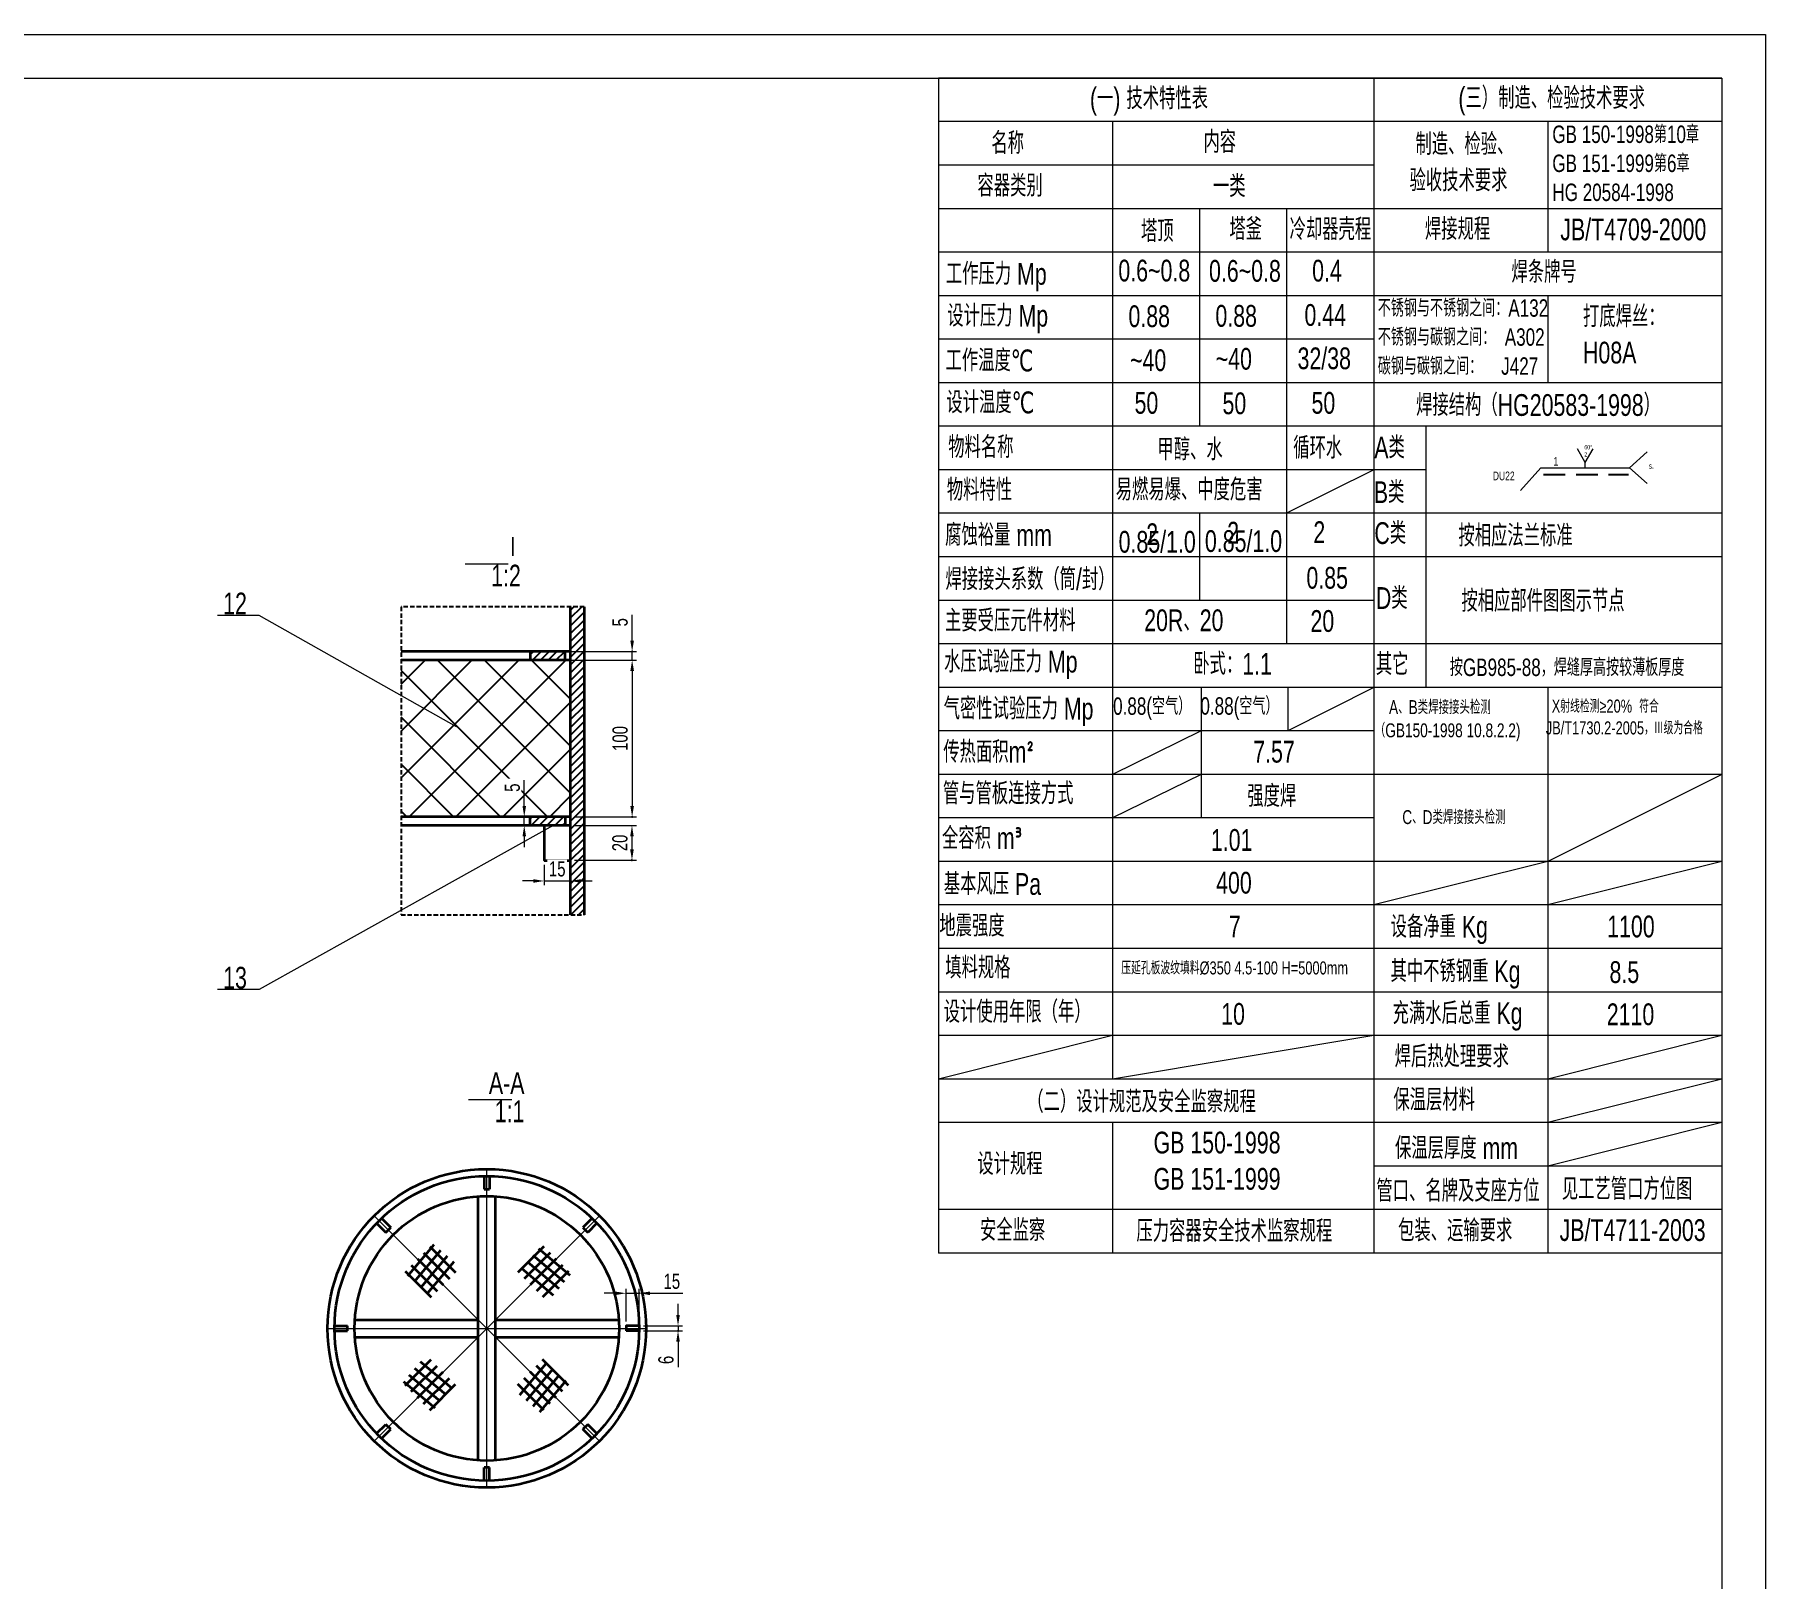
# Model space of a CAD drawing. Header units: millimetres. Extents: x -994 to 3211, y 1613 to 7558.
# Drawn here: x 1222 to 3211, y 5784 to 7558 of the extents above; entities that cross this region are included whole.
import ezdxf

# ---------------------------------------------------------------- set-up
doc = ezdxf.new("R2010")
doc.units = ezdxf.units.MM
doc.header["$LTSCALE"] = 10
doc.linetypes.add('ACAD_ISO10W100', pattern=[18.7, 12, -3, 0.7, -3])
doc.linetypes.add('DASHED', pattern=[0.75, 0.5, -0.25])
for name, color, linetype, lineweight in [('中心线', 1, 'ACAD_ISO10W100', 18), ('实线层', 2, 'Continuous', 35), ('标注', 7, 'Continuous', 18), ('细实线', 7, 'Continuous', 18)]:
    doc.layers.add(name, color=color, linetype=linetype, lineweight=lineweight)
doc.layers.add('剖面线层', color=5, linetype='Continuous')
doc.layers.add('虚线层', color=6, linetype='DASHED')
doc.styles.add('HGCAD', font='HGCAD.SHX', dxfattribs={"width": 0.75, "bigfont": 'HZTXT.SHX'})
doc.dimstyles.new('HGCAD$0', dxfattribs={"dimtxt": 3.5, "dimasz": 2.5, "dimexe": 1, "dimexo": 1, "dimgap": 1, "dimtad": 1, "dimdec": 1, "dimdsep": 46, "dimtxsty": 'HGCAD', "dimcen": 0, "dimclrd": 130, "dimclre": 130, "dimclrt": 3, "dimadec": 1, "dimazin": 0, "dimtfac": 0.714286, "dimtmove": 0, "dimatfit": 1, "dimfxl": 0, "dimtzin": 0, "dimlwd": -1, "dimlwe": -1, "dimarcsym": 0})

# ---------------------------------------------------------------- blocks, each defined once
blk = doc.blocks.new('HGCAD#HGTFTK~A0Z~HGCAD图框')
at = {"layer": '细实线', "color": 7}
blk.add_lwpolyline([(10, -10), (-831, -10), (-831, 1179), (10, 1179)], close=True, dxfattribs=at)
at = {"layer": '细实线', "color": 2}
blk.add_lwpolyline([(0, 0), (-806, 0), (-806, 1169), (0, 1169)], close=True, dxfattribs=at)
blk = doc.blocks.new('*D86')
at = {"color": 0, "ltscale": 5}
for p in [(1837.8, 6839), (1837.8, 6659), (1908.9, 6659)]:
    blk.add_point(p, dxfattribs=at)
at = {"layer": '标注', "color": 130, "ltscale": 5}
for p, q in [((1842.8, 6839), (1913.9, 6839)), ((1842.8, 6659), (1913.9, 6659))]:
    blk.add_line(p, q, dxfattribs=at)
at = {"layer": '标注', "color": 4, "ltscale": 5}
blk.add_line((1908.9, 6826.5), (1908.9, 6671.5), dxfattribs=at)
for points in [[(1906.8, 6826.5), (1911, 6826.5), (1908.9, 6839)], [(1906.8, 6671.5), (1911, 6671.5), (1908.9, 6659)]]:
    blk.add_solid(points, dxfattribs=at)
at = {"layer": '标注', "color": 3, "ltscale": 5, "insert": (1895.1, 6749), "char_height": 17.5, "attachment_point": 5, "rotation": 90, "style": 'HGCAD', "bg_fill": 3, "box_fill_scale": 1.1, "bg_fill_color": 256, "bg_fill_true_color": 13158600, "bg_fill_transparency": 597}
blk.add_mtext('100', dxfattribs=at)
blk = doc.blocks.new('*D87')
at = {"color": 0, "ltscale": 5}
for p in [(1831.8, 6849), (1908.9, 6849), (1831.8, 6839)]:
    blk.add_point(p, dxfattribs=at)
at = {"layer": '标注', "color": 4, "ltscale": 5}
for p, q in [((1908.9, 6861.5), (1908.9, 6891)), ((1908.9, 6839), (1908.9, 6849)), ((1908.9, 6826.5), (1908.9, 6814))]:
    blk.add_line(p, q, dxfattribs=at)
at = {"layer": '标注', "color": 130, "ltscale": 5}
for p, q in [((1836.8, 6849), (1913.9, 6849)), ((1836.8, 6839), (1913.9, 6839))]:
    blk.add_line(p, q, dxfattribs=at)
at = {"layer": '标注', "color": 4, "ltscale": 5}
for points in [[(1906.8, 6861.5), (1911, 6861.5), (1908.9, 6849)], [(1906.8, 6826.5), (1911, 6826.5), (1908.9, 6839)]]:
    blk.add_solid(points, dxfattribs=at)
at = {"layer": '标注', "color": 3, "ltscale": 5, "insert": (1895.1, 6882.5), "char_height": 17.5, "attachment_point": 5, "rotation": 90, "style": 'HGCAD', "bg_fill": 3, "box_fill_scale": 1.1, "bg_fill_color": 256, "bg_fill_true_color": 13158600, "bg_fill_transparency": 337}
blk.add_mtext('5', dxfattribs=at)
blk = doc.blocks.new('*D88')
at = {"color": 0, "ltscale": 5}
for p in [(1784.9, 6659), (1784.9, 6659), (1784.9, 6649)]:
    blk.add_point(p, dxfattribs=at)
at = {"layer": '标注', "color": 4, "ltscale": 5}
for p, q in [((1784.9, 6671.5), (1784.9, 6701)), ((1784.9, 6649), (1784.9, 6659)), ((1784.9, 6636.5), (1784.9, 6624))]:
    blk.add_line(p, q, dxfattribs=at)
for points in [[(1782.9, 6671.5), (1787, 6671.5), (1784.9, 6659)], [(1782.9, 6636.5), (1787, 6636.5), (1784.9, 6649)]]:
    blk.add_solid(points, dxfattribs=at)
at = {"layer": '标注', "color": 3, "ltscale": 5, "insert": (1771.2, 6692.5), "char_height": 17.5, "attachment_point": 5, "rotation": 90, "style": 'HGCAD', "bg_fill": 3, "box_fill_scale": 1.1, "bg_fill_color": 256, "bg_fill_true_color": 13158600, "bg_fill_transparency": 1892}
blk.add_mtext('5', dxfattribs=at)
blk = doc.blocks.new('*D89')
at = {"color": 0, "ltscale": 5}
for p in [(1837.8, 6649), (1837.8, 6609)]:
    blk.add_point(p, dxfattribs=at)
at = {"layer": '标注', "color": 130, "ltscale": 5}
for p, q in [((1842.8, 6649), (1913.7, 6649)), ((1842.8, 6609), (1913.7, 6609))]:
    blk.add_line(p, q, dxfattribs=at)
at = {"layer": '标注', "color": 4, "ltscale": 5}
blk.add_line((1908.7, 6636.5), (1908.7, 6621.5), dxfattribs=at)
for points in [[(1906.6, 6636.5), (1910.7, 6636.5), (1908.7, 6649)], [(1906.6, 6621.5), (1910.7, 6621.5), (1908.7, 6609)]]:
    blk.add_solid(points, dxfattribs=at)
at = {"layer": '标注', "color": 3, "ltscale": 5, "insert": (1894.9, 6629), "char_height": 17.5, "attachment_point": 5, "rotation": 90, "style": 'HGCAD', "bg_fill": 3, "box_fill_scale": 1.1, "bg_fill_color": 256, "bg_fill_true_color": 13158600, "bg_fill_transparency": 652}
blk.add_mtext('20', dxfattribs=at)
at = {"color": 0, "ltscale": 5}
blk.add_point((1908.7, 6609), dxfattribs=at)
blk = doc.blocks.new('*D90')
at = {"layer": '标注', "color": 130, "ltscale": 5}
for p, q in [((1807.8, 6604), (1807.8, 6580.3)), ((1837.8, 6604), (1837.8, 6580.3))]:
    blk.add_line(p, q, dxfattribs=at)
at = {"layer": '标注', "color": 4, "ltscale": 5}
for p, q in [((1795.3, 6585.3), (1782.8, 6585.3)), ((1807.8, 6585.3), (1837.8, 6585.3)), ((1850.3, 6585.3), (1862.8, 6585.3))]:
    blk.add_line(p, q, dxfattribs=at)
for points in [[(1795.3, 6587.4), (1795.3, 6583.2), (1807.8, 6585.3)], [(1850.3, 6587.4), (1850.3, 6583.2), (1837.8, 6585.3)]]:
    blk.add_solid(points, dxfattribs=at)
at = {"layer": '标注', "color": 3, "ltscale": 5, "insert": (1822.8, 6599.1), "char_height": 17.5, "attachment_point": 5, "style": 'HGCAD', "bg_fill": 3, "box_fill_scale": 1.1, "bg_fill_color": 256, "bg_fill_true_color": 13158600, "bg_fill_transparency": 517}
blk.add_mtext('15', dxfattribs=at)
at = {"color": 0, "ltscale": 5}
for p in [(1807.8, 6609), (1837.8, 6609), (1837.8, 6585.3)]:
    blk.add_point(p, dxfattribs=at)
blk = doc.blocks.new('*D104')
at = {"color": 0, "ltscale": 5}
for p in [(1916.9, 6074.3), (1916.9, 6068.3), (1961.6, 6068.3)]:
    blk.add_point(p, dxfattribs=at)
at = {"layer": '标注', "color": 4, "ltscale": 5}
for p, q in [((1961.6, 6086.8), (1961.6, 6099.3)), ((1961.6, 6074.3), (1961.6, 6068.3)), ((1961.6, 6055.8), (1961.6, 6026.7))]:
    blk.add_line(p, q, dxfattribs=at)
at = {"layer": '标注', "color": 130, "ltscale": 5}
for p, q in [((1921.9, 6074.3), (1966.6, 6074.3)), ((1921.9, 6068.3), (1966.6, 6068.3))]:
    blk.add_line(p, q, dxfattribs=at)
at = {"layer": '标注', "color": 4, "ltscale": 5}
for points in [[(1959.5, 6086.8), (1963.7, 6086.8), (1961.6, 6074.3)], [(1959.5, 6055.8), (1963.7, 6055.8), (1961.6, 6068.3)]]:
    blk.add_solid(points, dxfattribs=at)
at = {"layer": '标注', "color": 3, "ltscale": 5, "insert": (1947.8, 6035), "char_height": 17.5, "attachment_point": 5, "rotation": 90, "style": 'HGCAD', "bg_fill": 3, "box_fill_scale": 1.1, "bg_fill_color": 256, "bg_fill_true_color": 13158600, "bg_fill_transparency": 897}
blk.add_mtext('6', dxfattribs=at)
blk = doc.blocks.new('*D105')
at = {"color": 0, "ltscale": 5}
for p in [(1916.9, 6111.6), (1901.9, 6074.3), (1916.9, 6074.3)]:
    blk.add_point(p, dxfattribs=at)
at = {"layer": '标注', "color": 4, "ltscale": 5}
for p, q in [((1889.4, 6111.6), (1876.9, 6111.6)), ((1901.9, 6111.6), (1916.9, 6111.6)), ((1929.4, 6111.6), (1967, 6111.6))]:
    blk.add_line(p, q, dxfattribs=at)
at = {"layer": '标注', "color": 130, "ltscale": 5}
for p, q in [((1901.9, 6079.3), (1901.9, 6116.6)), ((1916.9, 6079.3), (1916.9, 6116.6))]:
    blk.add_line(p, q, dxfattribs=at)
at = {"layer": '标注', "color": 4, "ltscale": 5}
for points in [[(1889.4, 6113.6), (1889.4, 6109.5), (1901.9, 6111.6)], [(1929.4, 6113.6), (1929.4, 6109.5), (1916.9, 6111.6)]]:
    blk.add_solid(points, dxfattribs=at)
at = {"layer": '标注', "color": 3, "ltscale": 5, "insert": (1954.5, 6125.3), "char_height": 17.5, "attachment_point": 5, "style": 'HGCAD', "bg_fill": 3, "box_fill_scale": 1.1, "bg_fill_color": 256, "bg_fill_true_color": 13158600, "bg_fill_transparency": 62}
blk.add_mtext('15', dxfattribs=at)

msp = doc.modelspace()

# ---------------------------------------------------------------- hatches: boundary and pattern name
at = {"layer": '剖面线层'}
h = msp.add_hatch(dxfattribs=at)
h.set_pattern_fill('ANSI31', color=256, scale=2, style=0)
h.set_pattern_definition([(45, (-1152.919, 2342.739), (-4.490128, 4.490128), [])])
h.paths.add_polyline_path([(1837.81, 6546.27), (1853.81, 6546.27), (1853.81, 6900.21), (1837.81, 6900.21)])
h = msp.add_hatch(dxfattribs=at)
h.set_pattern_fill('ANSI31', color=256, scale=2, style=0)
h.set_pattern_definition([(45, (-3389.6365, -2835.211), (-4.490128, 4.490128), [])])
h.paths.add_polyline_path([(1831.81, 6838.98), (1831.81, 6848.98), (1791.81, 6848.98), (1791.81, 6838.98)])
h.paths.add_polyline_path([(1831.81, 6658.98), (1791.81, 6658.98), (1791.81, 6648.98), (1831.81, 6648.98)])
h = msp.add_hatch(dxfattribs=at)
h.set_pattern_fill('ANSI37', color=256, scale=12, style=0)
h.set_pattern_definition([(45, (-1339.193, -2690.828), (-26.94077, 26.94077), []), (135, (-1339.193, -2690.828), (-26.94077, -26.94077), [])])
h.paths.add_polyline_path([(1643.35, 6838.98), (1643.35, 6658.98), (1837.81, 6658.98), (1837.81, 6838.98)])

# ---------------------------------------------------------------- linework, layer by layer
at = {"layer": '中心线', "ltscale": 5}
for p, q in [((1741.92, 5888.25), (1741.92, 6254.25)), ((1612.52, 6200.66), (1871.32, 5941.85)), ((1612.52, 5941.85), (1871.32, 6200.66)), ((1558.92, 6071.25), (1924.92, 6071.25))]:
    msp.add_line(p, q, dxfattribs=at)
at = {"layer": '实线层'}
for p, q in [((1837.81, 6900.21), (1837.81, 6546.27)), ((1853.81, 6900.21), (1853.81, 6546.27)), ((1837.81, 6848.98), (1643.35, 6848.98)), ((1791.81, 6848.98), (1791.81, 6838.98)), ((1831.81, 6838.98), (1831.81, 6848.98)), ((1837.81, 6838.98), (1643.35, 6838.98)), ((1837.81, 6658.98), (1643.35, 6658.98)), ((1837.81, 6648.98), (1643.35, 6648.98)), ((1791.81, 6648.98), (1791.81, 6658.98)), ((1807.81, 6648.98), (1807.81, 6608.98)), ((1831.81, 6658.98), (1831.81, 6648.98)), ((1807.81, 6608.98), (1837.81, 6608.98))]:
    msp.add_line(p, q, dxfattribs=at)
at = {"layer": '实线层', "ltscale": 5}
for p, q in [((1738.92, 6246.25), (1738.92, 6231.25)), ((1744.92, 6246.25), (1744.92, 6231.25)), ((1738.92, 6231.25), (1744.92, 6231.25)), ((1731.92, 5919.58), (1731.92, 6222.74)), ((1751.92, 5919.58), (1751.92, 6222.74)), ((1615.35, 6192.17), (1625.95, 6181.56)), ((1621, 6197.83), (1631.61, 6187.22)), ((1625.95, 6181.56), (1631.61, 6187.22)), ((1862.83, 6197.83), (1852.23, 6187.22)), ((1852.23, 6187.22), (1857.88, 6181.56)), ((1868.49, 6192.17), (1857.88, 6181.56)), ((1681.03, 6167.11), (1650.66, 6131.12)), ((1676.32, 6165.14), (1706.1, 6135.35)), ((1807.52, 6165.14), (1777.73, 6135.35)), ((1688.67, 6160.67), (1658.31, 6124.67)), ((1662.18, 6151), (1691.96, 6121.21)), ((1696.32, 6154.22), (1665.95, 6118.22)), ((1669.25, 6158.07), (1699.03, 6128.28)), ((1703.96, 6147.77), (1673.59, 6111.77)), ((1814.59, 6158.07), (1784.8, 6128.28)), ((1824.88, 6116.85), (1788.88, 6147.22)), ((1821.66, 6151), (1791.87, 6121.21)), ((1831.33, 6124.5), (1795.33, 6154.86)), ((1837.78, 6132.14), (1801.78, 6162.51)), ((1648.03, 6136.85), (1677.82, 6107.07)), ((1655.11, 6143.92), (1684.89, 6114.14)), ((1818.43, 6109.21), (1782.44, 6139.58)), ((1828.73, 6143.92), (1798.94, 6114.14)), ((1835.8, 6136.85), (1806.01, 6107.07)), ((1566.92, 6074.25), (1581.92, 6074.25)), ((1566.92, 6068.25), (1581.92, 6068.25)), ((1581.92, 6068.25), (1581.92, 6074.25)), ((1590.43, 6081.25), (1731.92, 6081.25)), ((1751.92, 6081.25), (1893.4, 6081.25)), ((1901.92, 6074.25), (1901.92, 6068.25)), ((1916.92, 6074.25), (1901.92, 6074.25)), ((1916.92, 6068.25), (1901.92, 6068.25)), ((1590.43, 6061.25), (1731.92, 6061.25)), ((1751.92, 6061.25), (1893.4, 6061.25)), ((1648.03, 6005.66), (1677.82, 6035.44)), ((1655.11, 5998.58), (1684.89, 6028.37)), ((1658.95, 6025.66), (1694.95, 5995.29)), ((1665.4, 6033.3), (1701.4, 6002.93)), ((1779.87, 5994.74), (1810.24, 6030.74)), ((1828.73, 5998.58), (1798.94, 6028.37)), ((1835.8, 6005.66), (1806.01, 6035.44)), ((1646.06, 6010.37), (1682.05, 5980)), ((1652.51, 6018.01), (1688.5, 5987.64)), ((1662.18, 5991.51), (1691.96, 6021.3)), ((1669.25, 5984.44), (1699.03, 6014.23)), ((1676.32, 5977.37), (1706.1, 6007.16)), ((1807.52, 5977.37), (1777.73, 6007.16)), ((1814.59, 5984.44), (1784.8, 6014.23)), ((1787.52, 5988.29), (1817.88, 6024.29)), ((1821.66, 5991.51), (1791.87, 6021.3)), ((1795.16, 5981.84), (1825.53, 6017.84)), ((1802.8, 5975.39), (1833.17, 6011.39)), ((1615.35, 5950.34), (1625.95, 5960.95)), ((1621, 5944.68), (1631.61, 5955.29)), ((1631.61, 5955.29), (1625.95, 5960.95)), ((1857.88, 5960.95), (1852.23, 5955.29)), ((1862.83, 5944.68), (1852.23, 5955.29)), ((1868.49, 5950.34), (1857.88, 5960.95)), ((1738.92, 5896.25), (1738.92, 5911.25)), ((1744.92, 5911.25), (1738.92, 5911.25)), ((1744.92, 5896.25), (1744.92, 5911.25))]:
    msp.add_line(p, q, dxfattribs=at)
for radius in [183, 175, 152]:
    msp.add_circle((1741.92, 6071.25), radius, dxfattribs=at)
at = {"layer": '标注', "ltscale": 5}
for p, q in [((1716.91, 6949.52), (1766.62, 6949.52)), ((1480.54, 6890.37), (1432.58, 6890.37)), ((1707.27, 6762.33), (1480.54, 6890.37)), ((1480.54, 6460.42), (1432.58, 6460.42)), ((1720.97, 6334.03), (1770.67, 6334.03))]:
    msp.add_line(p, q, dxfattribs=at)
at = {"layer": '细实线', "ltscale": 5}
for p, q in [((3160.86, 7507.68), (2260.86, 7507.68)), ((3160.86, 7457.68), (2260.86, 7457.68)), ((2760.86, 7407.68), (2260.86, 7407.68)), ((3160.86, 7357.68), (2260.86, 7357.68)), ((3160.86, 7307.68), (2260.86, 7307.68)), ((3160.86, 7257.68), (2260.86, 7257.68)), ((2760.86, 7207.68), (2260.86, 7207.68)), ((3160.86, 7157.68), (2260.86, 7157.68)), ((3160.86, 7107.68), (2260.86, 7107.68)), ((3003.93, 7066.03), (2994.82, 7081.8)), ((3003.93, 7066.03), (3013.04, 7081.8)), ((2929.47, 7033.82), (2953.05, 7060.08)), ((2953.05, 7060.08), (3054.81, 7060.08)), ((3003.93, 7060.08), (3003.93, 7066.03)), ((3054.81, 7060.08), (3075.02, 7078.26)), ((3054.81, 7060.08), (3075.02, 7041.9)), ((2820.86, 7057.68), (2260.86, 7057.68)), ((2760.86, 7057.68), (2660.86, 7007.68)), ((3160.86, 7007.68), (2260.86, 7007.68)), ((3160.86, 6957.68), (2260.86, 6957.68)), ((2760.86, 6907.68), (2260.86, 6907.68)), ((3160.86, 6857.68), (2260.86, 6857.68)), ((3160.86, 6807.68), (2260.86, 6807.68)), ((2760.86, 6807.68), (2662.02, 6757.68)), ((2760.86, 6757.68), (2260.86, 6757.68)), ((2562.81, 6757.68), (2460.86, 6707.68)), ((3160.86, 6707.68), (2260.86, 6707.68)), ((2562.81, 6707.68), (2460.86, 6657.68)), ((3160.86, 6707.68), (2960.86, 6607.68)), ((2760.86, 6657.68), (2260.86, 6657.68)), ((3160.86, 6607.68), (2260.86, 6607.68)), ((2960.86, 6607.68), (2760.86, 6557.68)), ((3160.86, 6607.68), (2960.86, 6557.68)), ((3160.86, 6557.68), (2260.86, 6557.68)), ((3160.86, 6507.68), (2260.86, 6507.68)), ((3160.86, 6457.68), (2260.86, 6457.68)), ((3160.86, 6407.68), (2260.86, 6407.68)), ((2460.86, 6407.68), (2260.86, 6357.68)), ((2760.86, 6407.68), (2460.86, 6357.68)), ((3160.86, 6407.68), (2960.86, 6357.68)), ((3160.86, 6357.68), (2260.86, 6357.68)), ((3160.86, 6357.68), (2960.86, 6307.68)), ((3160.86, 6307.68), (2260.86, 6307.68)), ((3160.86, 6307.68), (2960.86, 6257.68)), ((3160.86, 6257.68), (2760.86, 6257.68)), ((3160.86, 6207.68), (2260.86, 6207.68)), ((3160.86, 6157.68), (2260.86, 6157.68))]:
    msp.add_line(p, q, dxfattribs=at)
at = {"layer": '细实线', "color": 4, "ltscale": 5}
for p, q in [((2260.86, 7507.68), (2260.86, 6157.68)), ((2760.86, 7507.68), (2760.86, 6157.68)), ((3160.86, 7507.68), (3160.86, 6157.68)), ((2460.86, 7457.68), (2460.86, 6357.68)), ((2960.86, 7457.68), (2960.86, 7307.68)), ((2460.86, 7357.68), (2460.86, 7107.68)), ((2560.86, 7357.68), (2560.86, 7107.68)), ((2660.86, 7357.68), (2660.86, 6857.68)), ((2960.86, 7257.68), (2960.86, 7157.68)), ((2820.86, 7107.68), (2820.86, 6807.68)), ((2560.86, 7007.68), (2560.86, 6907.68)), ((2562.81, 6807.68), (2562.81, 6657.68)), ((2662.02, 6807.68), (2662.02, 6757.68)), ((2960.86, 6807.68), (2960.86, 6157.68)), ((2460.86, 6307.68), (2460.86, 6157.68))]:
    msp.add_line(p, q, dxfattribs=at)
at = {"layer": '虚线层', "ltscale": 5}
msp.add_line((2955.8, 7052.27), (3053.7, 7052.27), dxfattribs=at)
at = {"layer": '虚线层'}
for p, q in [((1853.81, 6900.21), (1643.35, 6900.21)), ((1643.35, 6900.21), (1643.35, 6546.27)), ((1643.35, 6546.27), (1853.81, 6546.27))]:
    msp.add_line(p, q, dxfattribs=at)

# ---------------------------------------------------------------- block references
at = {"ltscale": 5, "xscale": 5, "yscale": 5, "zscale": 5}
msp.add_blockref('HGCAD#HGTFTK~A0Z~HGCAD图框', (3160.86, 1662.68), dxfattribs=at)

# ---------------------------------------------------------------- texts
at = {"layer": '标注', "ltscale": 5, "char_height": 25, "width": 74.8588, "style": 'HGCAD'}
for s, insert, attachment_point in [('{\\C0;Ⅰ}', (1781.12, 6981.11), 3), ('{\\C0;1:2}', (1781.02, 6948.63), 3), ('\\pi26.612;12', (1412.38, 6916.6), 1), ('\\pi26.612;13', (1412.38, 6486.66), 1), ('{\\C0;A-A}', (1785.17, 6365.61), 3), ('{\\C0;1:1}', (1785.07, 6333.14), 3)]:
    msp.add_mtext(s, dxfattribs=dict(at, insert=insert, attachment_point=attachment_point))
at = {"layer": '细实线', "ltscale": 5, "style": 'HGCAD'}
for s, insert, char_height, width, attachment_point in [('(一) 技术特性表', (2434.82, 7496.97), 25, 153.757, 1), ('(三）制造、检验技术要求', (2858.12, 7497.35), 25, 213.9403, 1), ('名称', (2321.57, 7445.59), 25, 100, 1), ('内容', (2565.24, 7446.89), 25, 100, 1), ('GB 150-1998第10章\\PGB 151-1999第6章\\PHG 20584-1998', (2966.06, 7453.19), 20, 300, 1), ('容器类别', (2305.59, 7396.65), 25, 100, 1), ('一类', (2576.14, 7396.04), 25, 100, 1), ('塔顶', (2493.43, 7344.51), 25, 100, 1), ('塔釜', (2595.05, 7346.68), 25, 100, 1), ('冷却器壳程', (2664.18, 7346.57), 25, 100, 1), ('焊接规程', (2819.67, 7346.79), 25, 152.7116, 1), ('JB/T4709-2000', (3059.13, 7333.69), 25, 200, 5), ('工作压力 Mp', (2269.31, 7295.3), 25, 127.8517, 1), ('焊条牌号', (2919.12, 7297.5), 25, 152.7116, 1), ('设计压力 Mp', (2270.95, 7247.19), 25, 127.8517, 1), ('不锈钢与不锈钢之间：A132\\P不锈钢与碳钢之间：  A302\\P碳钢与碳钢之间：    J427', (2765.52, 7253.55), 20, 200, 1), ('打底焊丝：\\PH08A', (3001.34, 7246.52), 25, 152.7116, 1), ('工作温度℃', (2268.92, 7195.87), 25, 127.8517, 1), ('设计温度℃', (2269.89, 7147.65), 25, 127.8517, 1), ('焊接结构（HG20583-1998）', (2809.59, 7144.63), 25, 304.0338, 1), ('物料名称', (2272.05, 7096.17), 25, 127.8517, 1), ('60°\\P2', (3002.85, 7086.15), 5, 17.8762, 1), ('1', (2967.43, 7072.44), 10, 17.8762, 1), ('S{\\H0.4x;A}', (3076.77, 7063.79), 5, 17.8762, 1), ('物料特性', (2270.44, 7047.13), 25, 127.8517, 1), ('DU22', (2897.7, 7055.66), 10, 17.8762, 1), ('腐蚀裕量 mm', (2268.49, 6995.3), 25, 127.8517, 1), ('焊接接头系数（筒/封）', (2268.85, 6944.45), 25, 198.0686, 1), ('主要受压元件材料', (2268.33, 6896.89), 25, 152.7116, 1), ('水压试验压力 Mp', (2267.27, 6849.76), 25, 163.9211, 1), ('按GB985-88，焊缝厚高按较薄板厚度', (2983.06, 6830.45), 20, 453.2792, 5), ('气密性试验压力 Mp', (2266.8, 6795.79), 25, 183.2848, 1), ('传热面积m{\\fISOCPEUR|b0|i0|c0|p34;²}', (2266.36, 6746.03), 25, 163.9211, 1), ('管与管板连接方式', (2265.89, 6698.42), 25, 152.7116, 1), ('全容积 m{\\fISOCPEUR|b0|i0|c0|p34;³}', (2264.8, 6646.98), 25, 152.7116, 1), ('基本风压 Pa', (2266.94, 6594.33), 25, 152.7116, 1), ('  地震强度', (2248.19, 6546.34), 25, 152.7116, 1), ('设备净重 Kg', (2780.26, 6545.21), 25, 152.7116, 1), ('填料规格', (2268.63, 6498.23), 25, 152.7116, 1), ('其中不锈钢重 Kg', (2780.2, 6494.07), 25, 152.7116, 1), ('设计使用年限（年）', (2266.87, 6447.42), 25, 164.4821, 1), ('充满水后总重 Kg', (2782.54, 6445.81), 25, 152.7116, 1), ('焊后热处理要求', (2784.87, 6396.12), 25, 152.7116, 1), ('（二）设计规范及安全监察规程', (2362.91, 6344.19), 25, 270.9312, 1), ('保温层材料', (2783.47, 6346.42), 25, 152.7116, 1), ('GB 150-1998\\PGB 151-1999', (2507.94, 6297.23), 25, 300, 1), ('保温层厚度 mm', (2785.3, 6290.92), 25, 152.7116, 1), ('设计规程', (2305.45, 6272.66), 25, 152.7116, 1), ('管口、名牌及支座方位', (2763.95, 6241.76), 25, 199.5342, 1), ('见工艺管口方位图', (2977, 6243.9), 25, 152.7116, 1), ('安全监察', (2308.52, 6196.61), 25, 152.7116, 1), ('压力容器安全技术监察规程', (2488.27, 6195.63), 25, 233.3409, 1), ('包装、运输要求', (2788.84, 6196.2), 25, 152.7116, 1), ('JB/T4711-2003', (3058.33, 6184.01), 25, 200, 5)]:
    msp.add_mtext(s, dxfattribs=dict(at, insert=insert, char_height=char_height, width=width, attachment_point=attachment_point))
at = {"layer": '细实线', "color": 4, "ltscale": 5, "attachment_point": 1, "style": 'HGCAD'}
for s, insert, char_height, width in [('{\\C256;   制造、检验、\\P  验收技术要求}', (2788.38, 7444.35), 25, 229.1873), ('{\\C256;0.6~0.8}', (2467.51, 7299.08), 25, 100), ('{\\C256;0.6~0.8}', (2571.66, 7298.75), 25, 100), ('{\\C256;   0.4}', (2669.69, 7298.98), 25, 100), ('{\\C256;   0.88}', (2458.64, 7246.62), 25, 100), ('{\\C256;   0.88}', (2558.57, 7247.05), 25, 100), ('{\\C256;   0.44}', (2660.87, 7248.05), 25, 100), ('{\\C256;   32/38}', (2652.93, 7198.26), 25, 100), ('{\\C256;   ~40}', (2460.5, 7196.07), 25, 100), ('{\\C256;   ~40}', (2558.91, 7197.72), 25, 100), ('{\\C256;    50}', (2458.83, 7147.12), 25, 100), ('{\\C256;    50}', (2559.89, 7146.57), 25, 100), ('{\\C256;    50}', (2662.15, 7147.12), 25, 100), ('{\\C256;    甲醇、水}', (2485.08, 7093.67), 25, 196.9475), ('{\\C256;    循环水}', (2641.12, 7095.5), 25, 100), ('{\\C256;    A类}', (2734.28, 7095.82), 25, 100), ('{\\C256;    易燃易爆、中度危害}', (2437.16, 7047.47), 25, 215.4256), ('{\\C256;    B类}', (2733.7, 7044.48), 25, 100), ('{\\C256;    C类}', (2734.38, 6997.46), 25, 100), ('{\\C256;    0.85/1.0}', (2467.79, 6987.47), 25, 100), ('{\\C256;    2}', (2472.3, 6996.14), 25, 100), ('{\\C256;    0.85/1.0}', (2566.95, 6988.3), 25, 100), ('{\\C256;    2}', (2565.3, 6997.93), 25, 100), ('{\\C256;    2}', (2664.26, 6998.53), 25, 100), ('{\\C256;    按相应法兰标准}', (2830.95, 6994.59), 25, 337.1683), ('{\\C256;   0.85}', (2663.12, 6946.14), 25, 100), ('{\\C256;    D类}', (2736.08, 6922.86), 25, 100), ('{\\C256;    按相应部件图图示节点}', (2834.38, 6919.64), 25, 337.1683), ('{\\C256; 20R、20}', (2490.39, 6897.28), 25, 100), ('{\\C256;    20}', (2660.96, 6896.47), 25, 100), ('{\\C256;    卧式：1.1}', (2526.31, 6847.28), 25, 137.4413), ('{\\C256;    其它}', (2736.1, 6846.78), 25, 100), ('{\\C256;    \\H0.8x;0.88(空气）}', (2434.21, 6796.2), 25, 156.4425), ('{\\C256;    \\H0.8x;0.88(空气）}', (2534.51, 6796.34), 25, 156.4425), ('{\\C256;        \\H0.64x;A、B类焊接接头检测\\H1.5625x;\\P\\H0.8x;       \\H0.8x;（GB150-1998 10.8.2.2)}', (2723.96, 6793.03), 25, 337.1683), ('{\\C256;     \\H0.6x;X射线检测≥20%  符合\\H1.6667x;\\P\\H0.8x;     \\H0.75x;JB/T1730.2-2005，Ⅲ级为合格}', (2931.31, 6793.69), 25, 337.1683), ('{\\C256;    7.57}', (2595.2, 6746.3), 25, 100), ('{\\C256;    强度焊}', (2588.32, 6695.43), 25, 100), ('{\\C256;    1.01}', (2546.54, 6644.91), 25, 100), ('{\\C256;    400}', (2552.56, 6595.79), 25, 100), ('{\\C256;     7}', (2560.38, 6545.5), 25, 100), ('{\\C256;    1100}', (3001.84, 6545.51), 25, 100), ('{\\C256;压延孔板波纹填料%%C350 4.5-100 H=5000mm}', (2470.81, 6492.9), 15, 373.8342), ('{\\C256;    8.5}', (3004.53, 6493.09), 25, 100), ('{\\C256;    10}', (2558.39, 6445.06), 25, 100), ('{\\C256;    2110}', (3001.37, 6444.61), 25, 100)]:
    msp.add_mtext(s, dxfattribs=dict(at, insert=insert, char_height=char_height, width=width))
at = {"layer": '细实线', "insert": (2793.71, 6666.65), "char_height": 16, "width": 185.0092, "attachment_point": 1, "style": 'HGCAD'}
msp.add_mtext('C、D类焊接接头检测', dxfattribs=at)

# ---------------------------------------------------------------- next in the draw order: dimensions: what is measured, and where the dimension line sits
at = {"layer": '标注', "ltscale": 5}
for base, p1, p2, text, picture, middle in [((1908.89, 6658.98), (1837.81, 6838.98), (1837.81, 6658.98), '100', '*D86', (1895.14, 6748.98)), ((1784.95, 6658.98), (1784.95, 6648.98), (1784.95, 6658.98), '5', '*D88', (1771.2, 6692.51)), ((1908.66, 6608.98), (1837.81, 6648.98), (1837.81, 6608.98), '20', '*D89', (1894.91, 6628.98))]:
    dim = msp.add_linear_dim(base=base, p1=p1, p2=p2, angle=90, text=text, dimstyle='HGCAD$0', override={"dimscale": 5, "dimclrd": 4, "dimtdec": 1}, dxfattribs=at)
    dim.commit()
    dim.dimension.update_dxf_attribs({"geometry": picture, "text_midpoint": middle})
dim = msp.add_linear_dim(base=(1961.6, 6068.25), p1=(1916.92, 6074.25), p2=(1916.92, 6068.25), angle=90, dimstyle='HGCAD$0', override={"dimscale": 5, "dimclrd": 4, "dimtdec": 1}, dxfattribs=at)
dim.commit()
dim.dimension.update_dxf_attribs({"geometry": '*D104', "text_midpoint": (1947.85, 6034.97)})

# ---------------------------------------------------------------- next in the draw order: dimensions: what is measured, and where the dimension line sits
dim = msp.add_linear_dim(base=(1908.89, 6848.98), p1=(1831.81, 6838.98), p2=(1831.81, 6848.98), angle=90, text='5', dimstyle='HGCAD$0', override={"dimscale": 5, "dimclrd": 4, "dimtdec": 1}, dxfattribs=at)
dim.commit()
dim.dimension.update_dxf_attribs({"geometry": '*D87', "text_midpoint": (1895.14, 6882.51)})
dim = msp.add_linear_dim(base=(1837.81, 6585.31), p1=(1807.81, 6608.98), p2=(1837.81, 6608.98), text='15', dimstyle='HGCAD$0', override={"dimscale": 5, "dimclrd": 4, "dimtdec": 1}, dxfattribs=at)
dim.commit()
dim.dimension.update_dxf_attribs({"geometry": '*D90', "text_midpoint": (1822.81, 6599.06)})
dim = msp.add_linear_dim(base=(1916.89, 6111.55), p1=(1901.92, 6074.25), p2=(1916.89, 6074.25), dimstyle='HGCAD$0', override={"dimscale": 5, "dimclrd": 4, "dimtdec": 1}, dxfattribs=at)
dim.commit()
dim.dimension.update_dxf_attribs({"geometry": '*D105', "text_midpoint": (1954.46, 6125.3)})

# ---------------------------------------------------------------- next in the draw order: linework, layer by layer
msp.add_line((1818.11, 6648.98), (1480.54, 6460.42), dxfattribs=at)

doc.saveas('drawing.dxf')
